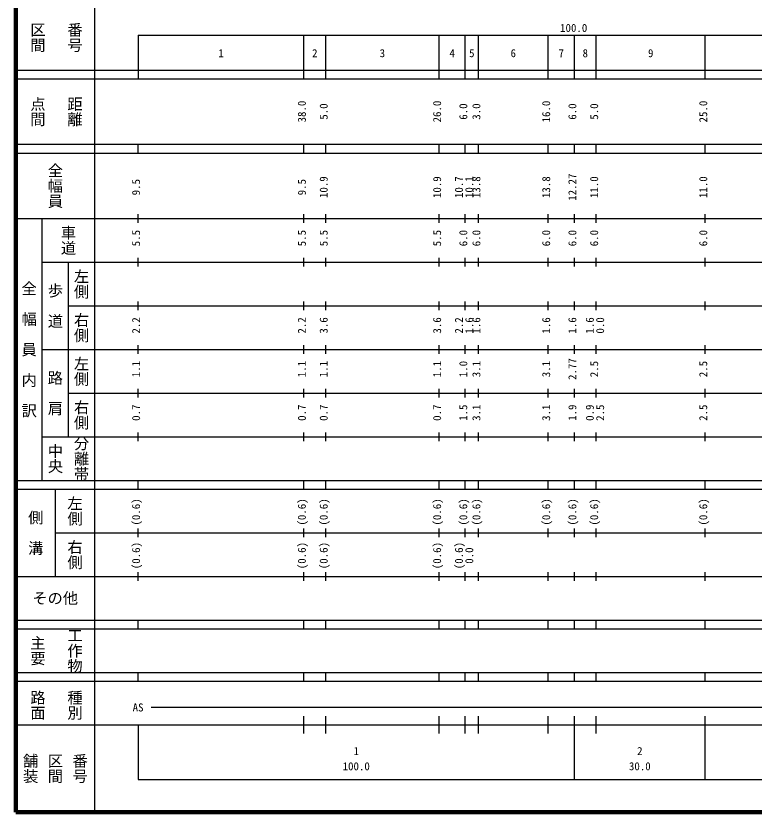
# Model space of a CAD drawing. Units: millimetres on the paper, enlarged 1000 times. Extents: x 40000 to 680000, y 20000 to 380000.
# Drawn here: x 40000 to 209193, y 20000 to 202409 of the extents above; entities that cross this region are included whole.
import ezdxf
from ezdxf.enums import TextEntityAlignment as Align

# ---------------------------------------------------------------- set-up
doc = ezdxf.new("R2010")
doc.units = ezdxf.units.MM
doc.header["$LTSCALE"] = 1000
doc.layers.add('M-TTL', color=2, linetype='Continuous', lineweight=140)
doc.layers.add('M-TTL-BAND', color=7, linetype='Continuous', lineweight=25)
doc.styles.add('@ＭＳ ゴシック', font='')
doc.styles.add('ＭＳ ゴシック', font='')
doc.styles.get('@ＭＳ ゴシック').set_extended_font_data('@MS Gothic')
doc.styles.get('ＭＳ ゴシック').set_extended_font_data('MS Gothic')

msp = doc.modelspace()

# ---------------------------------------------------------------- linework, layer by layer
at = {"layer": 'M-TTL'}
for p, q in [((40000, 380000), (40000, 20000)), ((40000, 20000), (680000, 20000))]:
    msp.add_line(p, q, dxfattribs=at)
at = {"layer": 'M-TTL-BAND'}
for p, q in [((58000, 370000), (58000, 20000)), ((68000, 198000), (579000, 198000)), ((68000, 198000), (68000, 188000)), ((106000, 188000), (106000, 198000)), ((111000, 188000), (111000, 198000)), ((137000, 188000), (137000, 198000)), ((143000, 188000), (143000, 198000)), ((146000, 188000), (146000, 198000)), ((162000, 188000), (162000, 198000)), ((168000, 188000), (168000, 198000)), ((173000, 188000), (173000, 198000)), ((198000, 188000), (198000, 198000)), ((40000, 190000), (579000, 190000)), ((40000, 188000), (579000, 188000)), ((40000, 173000), (579000, 173000)), ((68000, 171000), (68000, 173000)), ((106000, 171000), (106000, 173000)), ((111000, 171000), (111000, 173000)), ((137000, 171000), (137000, 173000)), ((143000, 171000), (143000, 173000)), ((146000, 171000), (146000, 173000)), ((162000, 171000), (162000, 173000)), ((168000, 171000), (168000, 173000)), ((173000, 171000), (173000, 173000)), ((198000, 171000), (198000, 173000)), ((40000, 171000), (579000, 171000)), ((68000, 155000), (68000, 157000)), ((106000, 155000), (106000, 157000)), ((111000, 155000), (111000, 157000)), ((137000, 155000), (137000, 157000)), ((143000, 155000), (143000, 157000)), ((146000, 155000), (146000, 157000)), ((162000, 155000), (162000, 157000)), ((168000, 155000), (168000, 157000)), ((173000, 155000), (173000, 157000)), ((198000, 155000), (198000, 157000)), ((40000, 156000), (579000, 156000)), ((46000, 96000), (46000, 156000)), ((46000, 146000), (579000, 146000)), ((52000, 146000), (52000, 106000)), ((68000, 145000), (68000, 147000)), ((106000, 145000), (106000, 147000)), ((111000, 145000), (111000, 147000)), ((137000, 145000), (137000, 147000)), ((143000, 145000), (143000, 147000)), ((146000, 145000), (146000, 147000)), ((162000, 145000), (162000, 147000)), ((168000, 145000), (168000, 147000)), ((173000, 145000), (173000, 147000)), ((198000, 145000), (198000, 147000)), ((68000, 135000), (68000, 137000)), ((106000, 135000), (106000, 137000)), ((111000, 135000), (111000, 137000)), ((137000, 135000), (137000, 137000)), ((143000, 135000), (143000, 137000)), ((146000, 135000), (146000, 137000)), ((162000, 135000), (162000, 137000)), ((168000, 135000), (168000, 137000)), ((173000, 135000), (173000, 137000)), ((198000, 135000), (198000, 137000)), ((52000, 136000), (579000, 136000)), ((46000, 126000), (579000, 126000)), ((68000, 125000), (68000, 127000)), ((106000, 125000), (106000, 127000)), ((111000, 125000), (111000, 127000)), ((137000, 125000), (137000, 127000)), ((143000, 125000), (143000, 127000)), ((146000, 125000), (146000, 127000)), ((162000, 125000), (162000, 127000)), ((168000, 125000), (168000, 127000)), ((173000, 125000), (173000, 127000)), ((198000, 125000), (198000, 127000)), ((68000, 115000), (68000, 117000)), ((106000, 115000), (106000, 117000)), ((111000, 115000), (111000, 117000)), ((137000, 115000), (137000, 117000)), ((143000, 115000), (143000, 117000)), ((146000, 115000), (146000, 117000)), ((162000, 115000), (162000, 117000)), ((168000, 115000), (168000, 117000)), ((173000, 115000), (173000, 117000)), ((198000, 115000), (198000, 117000)), ((52000, 116000), (579000, 116000)), ((46000, 106000), (579000, 106000)), ((68000, 105000), (68000, 107000)), ((106000, 105000), (106000, 107000)), ((111000, 105000), (111000, 107000)), ((137000, 105000), (137000, 107000)), ((143000, 105000), (143000, 107000)), ((146000, 105000), (146000, 107000)), ((162000, 105000), (162000, 107000)), ((168000, 105000), (168000, 107000)), ((173000, 105000), (173000, 107000)), ((198000, 105000), (198000, 107000)), ((40000, 96000), (579000, 96000)), ((68000, 94000), (68000, 96000)), ((106000, 94000), (106000, 96000)), ((111000, 94000), (111000, 96000)), ((137000, 94000), (137000, 96000)), ((143000, 94000), (143000, 96000)), ((146000, 94000), (146000, 96000)), ((162000, 94000), (162000, 96000)), ((168000, 94000), (168000, 96000)), ((173000, 94000), (173000, 96000)), ((198000, 94000), (198000, 96000)), ((40000, 94000), (579000, 94000)), ((49000, 94000), (49000, 74000)), ((49000, 84000), (579000, 84000)), ((68000, 83000), (68000, 85000)), ((106000, 83000), (106000, 85000)), ((111000, 83000), (111000, 85000)), ((137000, 83000), (137000, 85000)), ((143000, 83000), (143000, 85000)), ((146000, 83000), (146000, 85000)), ((162000, 83000), (162000, 85000)), ((168000, 83000), (168000, 85000)), ((173000, 83000), (173000, 85000)), ((198000, 83000), (198000, 85000)), ((68000, 73000), (68000, 75000)), ((106000, 73000), (106000, 75000)), ((111000, 73000), (111000, 75000)), ((137000, 73000), (137000, 75000)), ((143000, 73000), (143000, 75000)), ((146000, 73000), (146000, 75000)), ((162000, 73000), (162000, 75000)), ((168000, 73000), (168000, 75000)), ((173000, 73000), (173000, 75000)), ((198000, 73000), (198000, 75000)), ((40000, 74000), (579000, 74000)), ((40000, 64000), (579000, 64000)), ((68000, 62000), (68000, 64000)), ((106000, 62000), (106000, 64000)), ((111000, 62000), (111000, 64000)), ((137000, 62000), (137000, 64000)), ((143000, 62000), (143000, 64000)), ((146000, 62000), (146000, 64000)), ((162000, 62000), (162000, 64000)), ((168000, 62000), (168000, 64000)), ((173000, 62000), (173000, 64000)), ((198000, 62000), (198000, 64000)), ((40000, 62000), (579000, 62000)), ((40000, 52000), (579000, 52000)), ((68000, 50000), (68000, 52000)), ((106000, 50000), (106000, 52000)), ((111000, 50000), (111000, 52000)), ((137000, 50000), (137000, 52000)), ((143000, 50000), (143000, 52000)), ((146000, 50000), (146000, 52000)), ((162000, 50000), (162000, 52000)), ((168000, 50000), (168000, 52000)), ((173000, 50000), (173000, 52000)), ((198000, 50000), (198000, 52000)), ((40000, 50000), (579000, 50000)), ((71000, 44000), (565000, 44000)), ((106000, 38000), (106000, 42000)), ((111000, 38000), (111000, 42000)), ((137000, 38000), (137000, 42000)), ((143000, 38000), (143000, 42000)), ((146000, 38000), (146000, 42000)), ((162000, 38000), (162000, 42000)), ((168000, 27500), (168000, 42000)), ((173000, 38000), (173000, 42000)), ((198000, 27500), (198000, 42000)), ((40000, 40000), (579000, 40000)), ((68000, 40000), (68000, 27500)), ((68000, 27500), (579000, 27500))]:
    msp.add_line(p, q, dxfattribs=at)

# ---------------------------------------------------------------- texts
at = {"layer": 'M-TTL-BAND', "style": '@ＭＳ ゴシック'}
for s, p in [('番号', (53500, 197500)), ('区間', (45000, 197500)), ('点間', (45000, 180500)), ('距離', (53500, 180500)), ('全幅員', (49000, 163500)), ('車道', (52000, 151000)), ('左側', (55000, 141000)), ('全\u3000幅\u3000員\u3000内\u3000訳', (43000, 126000)), ('歩\u3000道', (49000, 136000)), ('右側', (55000, 131000)), ('左側', (55000, 121000)), ('路\u3000肩', (49000, 116000)), ('右側', (55000, 111000)), ('分離帯', (55000, 101000)), ('中央', (49000, 101000)), ('左側', (53500, 89000)), ('側\u3000溝', (44500, 84000)), ('右側', (53500, 79000)), ('主要', (45000, 57000)), ('工作物', (53500, 57000)), ('路面', (45000, 44500)), ('種別', (53500, 44500)), ('舗装', (43333, 30000)), ('区間', (49000, 30000)), ('番号', (54667, 30000))]:
    msp.add_text(s, height=2566, rotation=270, dxfattribs=at).set_placement(p, align=Align.MIDDLE_CENTER)
at = {"layer": 'M-TTL-BAND', "style": 'ＭＳ ゴシック'}
for s, p in [('100.0', (167844, 198195)), ('1', (87000, 192405)), ('2', (108500, 192405)), ('3', (124000, 192405)), ('4', (140000, 192405)), ('5', (144500, 192405)), ('6', (154000, 192405)), ('7', (165000, 192405)), ('8', (170500, 192405)), ('9', (185500, 192405)), ('AS', (68000, 42500)), ('1', (118000, 32523)), ('2', (183000, 32523)), ('100.0', (118000, 29033)), ('30.0', (183000, 29033))]:
    msp.add_text(s, height=1833, dxfattribs=at).set_placement(p, align=Align.BOTTOM_CENTER)
for s, p in [('38.0', (107000, 180500)), ('26.0', (138000, 180500)), ('16.0', (163000, 180500)), ('25.0', (199000, 180500)), ('5.0', (112000, 180500)), ('6.0', (144000, 180500)), ('3.0', (147000, 180500)), ('6.0', (169000, 180500)), ('5.0', (174000, 180500)), ('12.27', (169000, 163174)), ('9.5', (69000, 163174)), ('9.5', (107000, 163174)), ('10.9', (112000, 163174)), ('10.9', (138000, 163174)), ('10.7', (143000, 163174)), ('10.1', (145370, 163174)), ('13.8', (147000, 163174)), ('13.8', (163000, 163174)), ('11.0', (174000, 163174)), ('11.0', (199000, 163174)), ('6.0', (144000, 151500)), ('6.0', (147000, 151500)), ('6.0', (163000, 151500)), ('6.0', (169000, 151500)), ('6.0', (174000, 151500)), ('6.0', (199000, 151500)), ('5.5', (69000, 151500)), ('5.5', (107000, 151500)), ('5.5', (112000, 151500)), ('5.5', (138000, 151500)), ('2.2', (69000, 131500)), ('2.2', (107000, 131500)), ('3.6', (112000, 131500)), ('3.6', (138000, 131500)), ('2.2', (143000, 131500)), ('1.6', (145370, 131500)), ('1.6', (147000, 131500)), ('1.6', (163000, 131500)), ('1.6', (169000, 131500)), ('1.6', (173000, 131500)), ('0.0', (175370, 131500)), ('1.1', (69000, 121500)), ('1.1', (107000, 121500)), ('1.1', (112000, 121500)), ('1.1', (138000, 121500)), ('1.0', (144000, 121500)), ('3.1', (147000, 121500)), ('3.1', (163000, 121500)), ('2.77', (169000, 121500)), ('2.5', (174000, 121500)), ('2.5', (199000, 121500)), ('0.7', (69000, 111500)), ('0.7', (107000, 111500)), ('0.7', (112000, 111500)), ('0.7', (138000, 111500)), ('1.5', (144000, 111500)), ('3.1', (147000, 111500)), ('3.1', (163000, 111500)), ('1.9', (169000, 111500)), ('0.9', (173000, 111500)), ('2.5', (175370, 111500)), ('2.5', (199000, 111500)), ('(0.6)', (69000, 88764)), ('(0.6)', (107000, 88764)), ('(0.6)', (112000, 88764)), ('(0.6)', (138000, 88764)), ('(0.6)', (144000, 88764)), ('(0.6)', (147000, 88764)), ('(0.6)', (163000, 88764)), ('(0.6)', (169000, 88764)), ('(0.6)', (174000, 88764)), ('(0.6)', (199000, 88764)), ('(0.6)', (69000, 78764)), ('(0.6)', (107000, 78764)), ('(0.6)', (112000, 78764)), ('(0.6)', (138000, 78764)), ('(0.6)', (143000, 78764)), ('0.0', (145370, 78764))]:
    msp.add_text(s, height=1833, rotation=90, dxfattribs=at).set_placement(p, align=Align.BOTTOM_CENTER)
msp.add_text('その他', height=2566, dxfattribs=at).set_placement((49000, 69000), align=Align.MIDDLE_CENTER)

doc.saveas('drawing.dxf')
